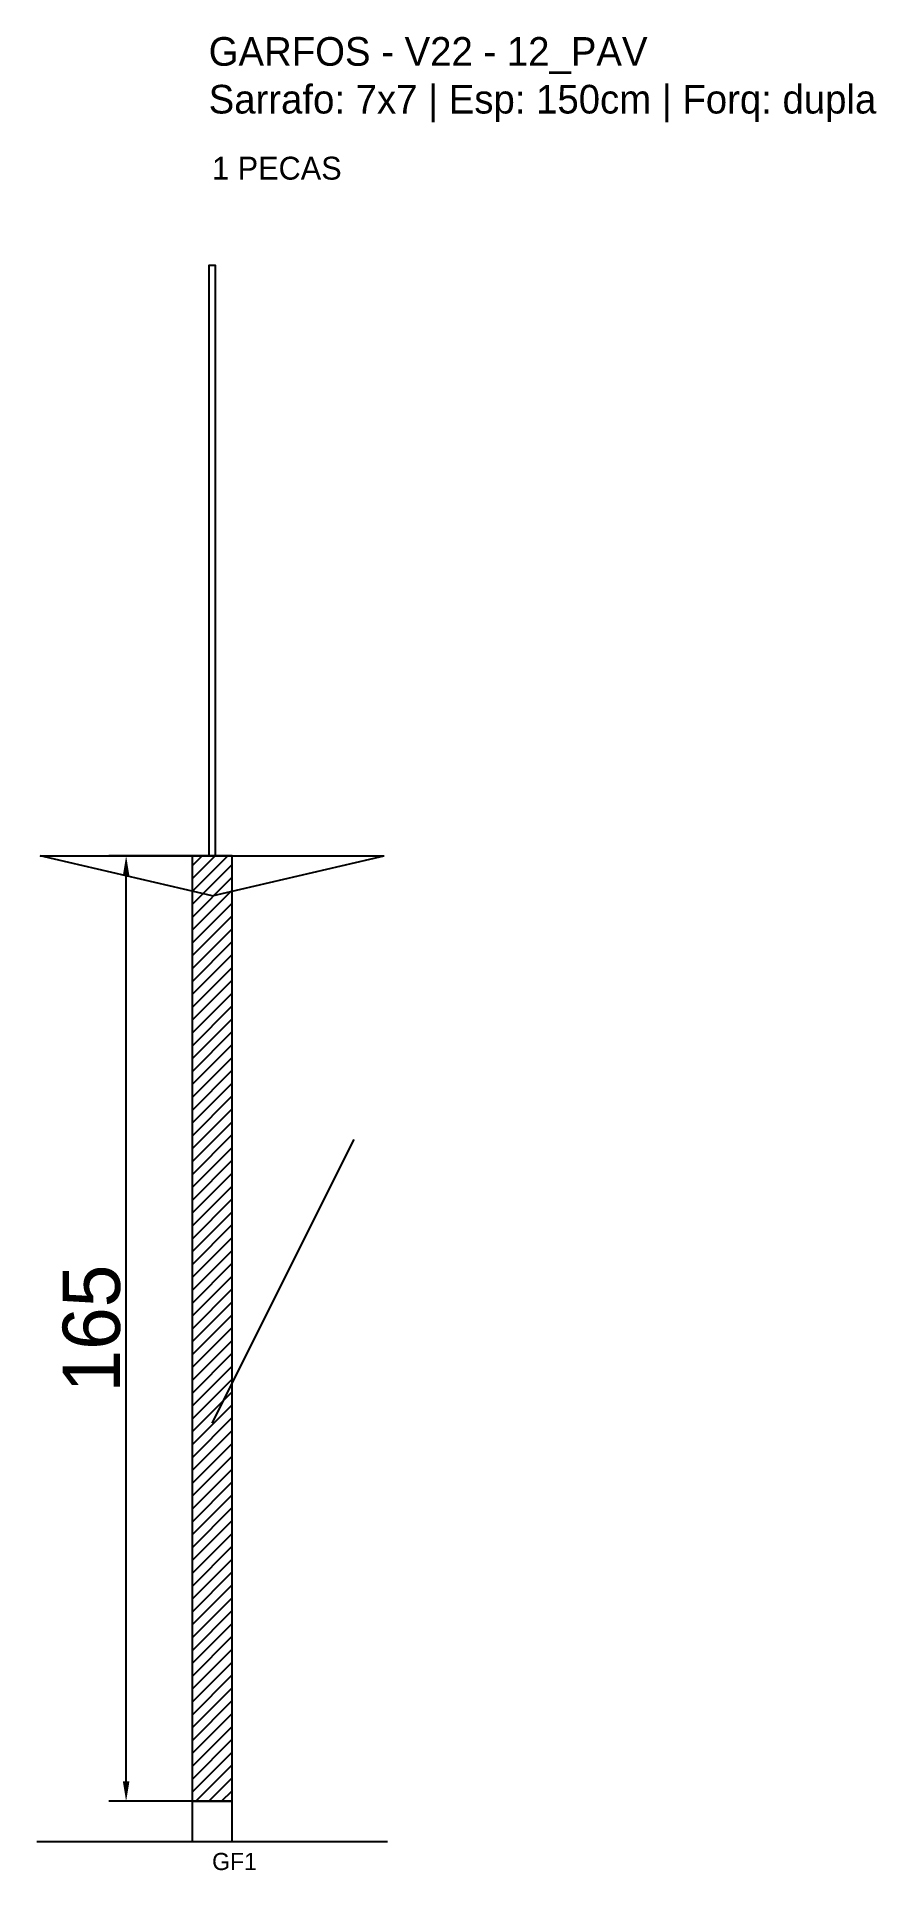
# Model space of a CAD drawing. Header units: metres. Extents: x -30 to 116, y -12 to 308.
import ezdxf

# ---------------------------------------------------------------- set-up
doc = ezdxf.new("R2010")
doc.units = ezdxf.units.M
for name, color, linetype in [('BARRA_ANCORAGEM', 1, 'Continuous'), ('COTA', 241, 'Continuous'), ('GARFOS OK', 3, 'Continuous'), ('NOME DA VIGA', 6, 'Continuous'), ('SARR_7x7', 40, 'Continuous'), ('VIGAS', 3, 'Continuous')]:
    doc.layers.add(name, color=color, linetype=linetype)
doc.dimstyles.new('EZ DXF', dxfattribs={"dimtxt": 10, "dimasz": 3.5, "dimexe": 3, "dimexo": 1.5, "dimgap": 1, "dimtad": 1, "dimdec": 1, "dimdsep": 46, "dimcen": 2.5, "dimazin": 3, "dimtfac": 1, "dimtmove": 0, "dimatfit": 3})

msp = doc.modelspace()

# ---------------------------------------------------------------- hatches: boundary and pattern name
at = {"layer": 'COTA'}
h = msp.add_hatch(dxfattribs=at)
h.set_pattern_fill('ANSI31', scale=0.5)
h.paths.add_polyline_path([(-2.9, 0), (4.1, 0), (4.1, 165), (-2.9, 165)])

# ---------------------------------------------------------------- linework, layer by layer
at = {"layer": 'BARRA_ANCORAGEM'}
msp.add_line((0.6, 66), (25.35, 115.5), dxfattribs=at)
at = {"layer": 'GARFOS OK'}
for p, q in [((0.6, 158), (-29.4, 165)), ((-29.4, 165), (30.6, 165)), ((0.6, 158), (30.6, 165))]:
    msp.add_line(p, q, dxfattribs=at)
at = {"layer": 'GARFOS OK', "linetype": 'CONTINUOUS'}
msp.add_line((-30, -7), (31.2, -7), dxfattribs=at)
at = {"layer": 'GARFOS OK'}
msp.add_lwpolyline([(-2.9, 0), (4.1, 0), (4.1, 165), (-2.9, 165), (-2.9, 0)], dxfattribs=at)
at = {"layer": 'SARR_7x7'}
msp.add_lwpolyline([(-2.9, -7), (4.1, -7), (4.1, 0), (-2.9, 0), (-2.9, -7)], dxfattribs=at)
at = {"layer": 'VIGAS'}
msp.add_lwpolyline([(0, 165), (1.2, 165), (1.2, 268), (0, 268), (0, 165)], dxfattribs=at)

# ---------------------------------------------------------------- texts
at = {"layer": 'NOME DA VIGA'}
for s, height, p in [('1 PECAS', 4, (0.6, 283)), ('GF1', 3, (0.6, -12))]:
    msp.add_text(s, height=height, dxfattribs=at).set_placement(p)
at = {"layer": 'NOME DA VIGA', "insert": (0, 293), "char_height": 5, "attachment_point": 7}
msp.add_mtext('GARFOS - V22 - 12_PAV\\PSarrafo: 7x7 | Esp: 150cm | Forq: dupla', dxfattribs=at)

# ---------------------------------------------------------------- dimensions: what is measured, and where the dimension line sits
at = {"layer": 'COTA'}
msp.add_linear_dim(base=(-14.4, 0), p1=(0.6, 0), p2=(0.6, 165), angle=90, dimstyle='EZ DXF', dxfattribs=at).render()

doc.saveas('drawing.dxf')
